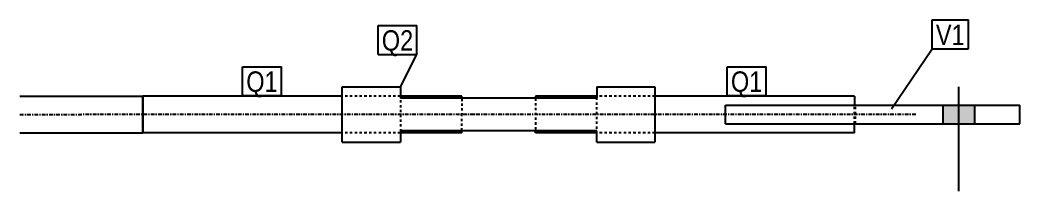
# Model space of a CAD drawing. Header units: millimetres. Extents: x 12 to 17854, y -28 to 368.
# Drawn here: x 4997 to 5812, y -28 to 112 of the extents above; entities that cross this region are included whole.
import ezdxf

# ---------------------------------------------------------------- set-up
doc = ezdxf.new("R2010")
doc.units = ezdxf.units.MM
doc.linetypes.add('DXK_LINE_DOT2', pattern=[3.9198, 1.9599, -1.9599])
doc.linetypes.add('DXK_LINE_DOT3', pattern=[5.9187, 2.979, -0.9799, 0.9799, -0.9799])
doc.layers.add('STÅL', color=7, linetype='Continuous')
doc.layers.add('TEKST', color=7, linetype='Continuous')
doc.styles.add('Arial Narrow', font='ARIALN.TTF', dxfattribs={"height": 0.2})

msp = doc.modelspace()

# ---------------------------------------------------------------- hatches: boundary and pattern name
at = {"layer": 'STÅL', "linetype": 'Continuous'}
msp.add_hatch(color=96, dxfattribs=at).paths.add_polyline_path([(5774.62, 42), (5748.62, 42), (5748.62, 27), (5774.62, 27)])

# ---------------------------------------------------------------- linework, layer by layer
at = {"layer": 'STÅL', "color": 2, "linetype": 'Continuous'}
for p, q in [((4996.62, 49.5), (5096.62, 49.5)), ((5259.12, 49.5), (5096.62, 49.5)), ((5096.62, 19.5), (5096.62, 49.5)), ((5096.62, 49.5), (5096.62, 27)), ((5259.12, 57), (5306.62, 57)), ((5259.12, 12), (5259.12, 57)), ((5306.62, 57), (5306.62, 47.74)), ((5356.62, 49.5), (5306.62, 49.5)), ((5356.62, 47.74), (5356.62, 49.5)), ((5466.62, 49.5), (5416.62, 49.5)), ((5416.62, 49.5), (5416.62, 47.74)), ((5466.62, 57), (5514.12, 57)), ((5466.62, 57), (5466.62, 47.74)), ((5514.12, 57), (5514.12, 12)), ((5676.62, 49.5), (5514.12, 49.5)), ((5676.62, 49.5), (5676.62, 42)), ((5466.62, 47.74), (5306.62, 47.74)), ((5571.62, 27), (5571.62, 42)), ((5571.62, 42), (5811.62, 42)), ((5811.62, 27), (5811.62, 42)), ((5096.62, 27), (5096.62, 19.5)), ((5571.62, 27), (5811.62, 27)), ((5676.62, 19.5), (5676.62, 27)), ((4996.62, 19.5), (5096.62, 19.5)), ((5259.12, 19.5), (5096.62, 19.5)), ((5466.62, 21.26), (5306.62, 21.26)), ((5306.62, 21.26), (5306.62, 12)), ((5356.62, 19.5), (5306.62, 19.5)), ((5356.62, 19.5), (5356.62, 21.26)), ((5416.62, 19.5), (5416.62, 21.26)), ((5466.62, 19.5), (5416.62, 19.5)), ((5466.62, 12), (5466.62, 21.26)), ((5676.62, 19.5), (5514.12, 19.5)), ((5259.12, 12), (5306.62, 12)), ((5466.62, 12), (5514.12, 12))]:
    msp.add_line(p, q, dxfattribs=at)
at = {"layer": 'STÅL', "color": 7, "linetype": 'DXK_LINE_DOT2'}
for p, q in [((5306.62, 49.5), (5259.12, 49.5)), ((5306.62, 53.99), (5306.62, 21.26)), ((5514.12, 49.5), (5466.62, 49.5)), ((5356.62, 47.49), (5356.62, 47.74)), ((5356.62, 47.49), (5356.62, 34.5)), ((5416.62, 47.74), (5416.62, 21.26)), ((5466.62, 15.01), (5466.62, 47.74)), ((5676.62, 27), (5676.62, 42)), ((5677.62, 27), (5677.62, 42)), ((5356.62, 21.26), (5356.62, 34.5)), ((5306.62, 19.5), (5259.12, 19.5)), ((5514.12, 19.5), (5466.62, 19.5))]:
    msp.add_line(p, q, dxfattribs=at)
at = {"layer": 'STÅL', "color": 96, "linetype": 'Continuous'}
for p, q in [((5761.62, 57), (5761.62, -28)), ((5748.62, 42), (5748.62, 27)), ((5774.62, 42), (5774.62, 27))]:
    msp.add_line(p, q, dxfattribs=at)
at = {"layer": 'STÅL', "color": 7, "linetype": 'DXK_LINE_DOT3'}
for p, q in [((4996.62, 34.5), (5046.62, 34.5)), ((5366.62, 34.5), (5046.62, 34.5)), ((5726.62, 34.5), (5366.62, 34.5))]:
    msp.add_line(p, q, dxfattribs=at)

# ---------------------------------------------------------------- wipeouts: each hides what was drawn before it
at = {"color": 0}
for points in [[(5766.54, 91.22), (5766.54, 108.72), (5743.09, 108.72), (5743.09, 91.22)], [(5317.09, 86.63), (5317.09, 104.13), (5291.51, 104.13), (5291.51, 86.63)]]:
    msp.add_wipeout(points, dxfattribs=at).dxf.layer = 'TEKST'

# ---------------------------------------------------------------- next in the draw order: wipeouts: each hides what was drawn before it
for points in [[(5766.54, 91.22), (5766.54, 108.72), (5743.09, 108.72), (5743.09, 91.22)], [(5317.09, 86.63), (5317.09, 104.13), (5291.51, 104.13), (5291.51, 86.63)], [(5206.62, 53), (5206.62, 70.5), (5181.04, 70.5), (5181.04, 53)], [(5601.62, 53), (5601.62, 70.5), (5576.04, 70.5), (5576.04, 53)]]:
    msp.add_wipeout(points, dxfattribs=at).dxf.layer = 'TEKST'

# ---------------------------------------------------------------- next in the draw order: linework, layer by layer
at = {"layer": 'TEKST', "color": 7, "linetype": 'Continuous'}
for p, q in [((5288.51, 107.13), (5320.09, 107.13)), ((5288.51, 83.63), (5288.51, 107.13)), ((5320.09, 83.63), (5320.09, 107.13)), ((5740.09, 111.72), (5769.54, 111.72)), ((5740.09, 88.22), (5740.09, 111.72)), ((5769.54, 88.22), (5769.54, 111.72)), ((5288.51, 83.63), (5320.09, 83.63)), ((5306.62, 57), (5320.09, 83.63)), ((5706.76, 39.09), (5740.09, 88.22)), ((5740.09, 88.22), (5769.54, 88.22))]:
    msp.add_line(p, q, dxfattribs=at)

# ---------------------------------------------------------------- next in the draw order: texts
at = {"layer": 'TEKST', "color": 3, "style": 'Arial Narrow'}
for s, p in [('V1', (5743.09, 91.22)), ('Q2', (5291.51, 86.63))]:
    msp.add_text(s, height=16.702, dxfattribs=at).set_placement(p)

# ---------------------------------------------------------------- next in the draw order: wipeouts: each hides what was drawn before it
at = {"color": 0}
for points in [[(5206.62, 53), (5206.62, 70.5), (5181.04, 70.5), (5181.04, 53)], [(5601.62, 53), (5601.62, 70.5), (5576.04, 70.5), (5576.04, 53)]]:
    msp.add_wipeout(points, dxfattribs=at).dxf.layer = 'TEKST'

# ---------------------------------------------------------------- next in the draw order: linework, layer by layer
at = {"layer": 'TEKST', "color": 7, "linetype": 'Continuous'}
for p, q in [((5178.04, 73.5), (5209.62, 73.5)), ((5178.04, 50), (5178.04, 73.5)), ((5209.62, 50), (5209.62, 73.5)), ((5573.04, 73.5), (5604.62, 73.5)), ((5573.04, 50), (5573.04, 73.5)), ((5604.62, 50), (5604.62, 73.5)), ((5178.04, 50), (5209.62, 50)), ((5573.04, 50), (5604.62, 50))]:
    msp.add_line(p, q, dxfattribs=at)

# ---------------------------------------------------------------- next in the draw order: texts
at = {"layer": 'TEKST', "color": 3, "style": 'Arial Narrow'}
for p in [(5181.04, 53), (5576.04, 53)]:
    msp.add_text('Q1', height=16.702, dxfattribs=at).set_placement(p)

doc.saveas('drawing.dxf')
